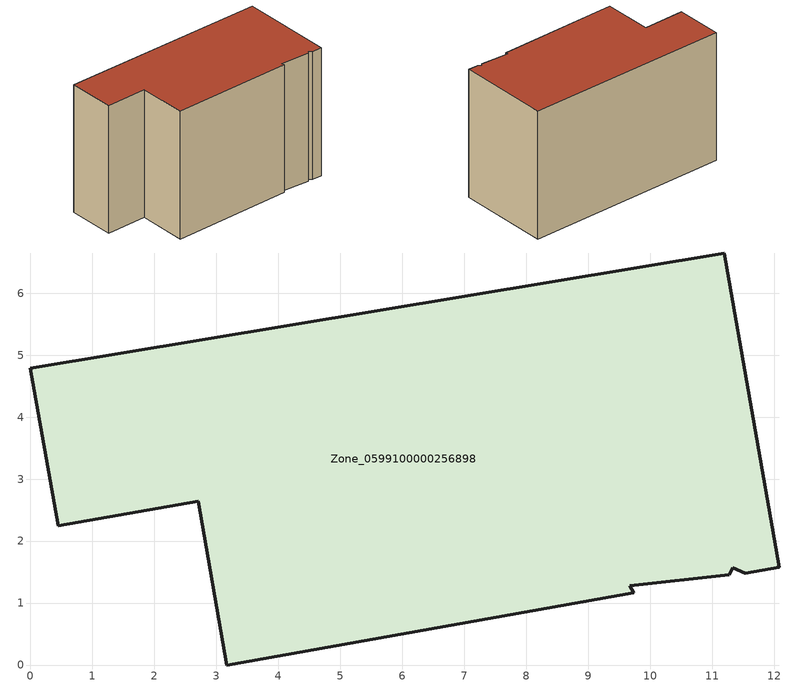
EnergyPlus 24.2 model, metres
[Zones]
Zone_0599100000256898
 floor ground (C_G): 9.67,1.28 9.74,1.16 3.17,0 2.71,2.64 0.45,2.25 0,4.79 11.2,6.65 12.08,1.58 11.53,1.48 11.33,1.57 11.28,1.46 z0
 wall outside (C_F): 11.2,6.65 0,4.79 0.45,2.25 2.71,2.64 3.17,0 9.74,1.16 9.67,1.28 11.28,1.46 11.33,1.57 11.53,1.48 12.08,1.58 11.2,6.65 z0:7.27
 roof outside (C_R): 9.67,1.28 11.28,1.46 11.33,1.57 11.53,1.48 12.08,1.58 11.2,6.65 0,4.79 0.45,2.25 2.71,2.64 3.17,0 9.74,1.16 z7.27
[BUILDING]
Pand.0599100000256898: North Axis=0; Terrain=City; Loads Convergence Tolerance Value=0.04; Temperature Convergence Tolerance Value=0.4; Solar Distribution=FullExterior; Maximum Number of Warmup Days=25; Minimum Number of Warmup Days=1
[Site:Location]
Rotterdam.The.Hague.AP_ZH_NLD Design_Conditions: Latitude=51.96; Longitude=4.45; Time Zone=1; Elevation=-4.5
[SITE:GROUNDTEMPERATURE:BUILDINGSURFACE]
18, 18, 18, 18, 18, 18, 18, 18, 18, 18, 18, 18
[MATERIAL] Thermal Absorptance=0.9; Solar Absorptance=0.7; Visible Absorptance=0.7
Name | Roughness | Thickness | Conductivity | Density | Specific Heat
G.TC.1946 | MediumSmooth | 0.15 | 1 | 540 | 1210
F.TC.1946 | Rough | 0.3 | 0.857143 | 1920 | 840
R.TC.1946 | MediumRough | 0.2 | 0.909091 | 1500 | 1000
[CONSTRUCTION]
C_G: G.TC.1946
C_F: F.TC.1946
C_R: R.TC.1946
[ZONE]
Zone_0599100000256898: Type=1; Multiplier=1; Ceiling Height=Autocalculate; Volume=Autocalculate; Floor Area=autocalculate; Part of Total Floor Area=Yes
[ZONEINFILTRATION:DESIGNFLOWRATE]
Infil_Zone_0599100000256898: Zone or ZoneList or Space or SpaceList=Zone_0599100000256898; Schedule=AlwaysOn; Design Flow Rate Calculation Method=Flow/Area; Flow Rate per Floor Area=0.003; Constant Term Coefficient=1; Temperature Term Coefficient=0; Velocity Term Coefficient=0; Velocity Squared Term Coefficient=0
[HVACTEMPLATE:ZONE:IDEALLOADSAIRSYSTEM]
Zone_0599100000256898: Maximum Heating Supply Air Temperature=50; Minimum Cooling Supply Air Temperature=13; Maximum Heating Supply Air Humidity Ratio=0.0156; Minimum Cooling Supply Air Humidity Ratio=0.0077; Heating Limit=NoLimit; Cooling Limit=NoLimit; Dehumidification Control Type=ConstantSensibleHeatRatio; Cooling Sensible Heat Ratio=0.7; Dehumidification Setpoint=60; Humidification Control Type=None; Humidification Setpoint=30; Outdoor Air Method=None; Outdoor Air Flow Rate per Person=0.00944; Outdoor Air Flow Rate per Zone Floor Area=0; Outdoor Air Flow Rate per Zone=0; Demand Controlled Ventilation Type=None; Outdoor Air Economizer Type=NoEconomizer; Heat Recovery Type=None; Sensible Heat Recovery Effectiveness=0.7; Latent Heat Recovery Effectiveness=0.65
[ZONECONTROL:THERMOSTAT]
ThermostatControl_Zone_0599100000256898: Zone or ZoneList=Zone_0599100000256898; Control Type Schedule=DualSetpointControlType; Control 1=Thermostat_Zone_0599100000256898; Temperature Difference Between Cutout And Setpoint=0
[THERMOSTATSETPOINT:DUALSETPOINT]
Thermostat_Zone_0599100000256898: Heating Setpoint Temperature Schedule=HeatingSetpoint_Zone_0599100000256898; Cooling Setpoint Temperature Schedule=CoolingSetpoint_Zone_0599100000256898
[SCHEDULE:COMPACT]
HeatingSetpoint_Zone_0599100000256898: Through: 12/31, For: AllDays, Until: 24:00, 21
CoolingSetpoint_Zone_0599100000256898: Through: 12/31, For: AllDays, Until: 24:00, 24
DualSetpointControlType: Through: 12/31, For: AllDays, Until: 24:00, 4
AlwaysOn: Through: 12/31, For: AllDays, Until: 24:00, 1
